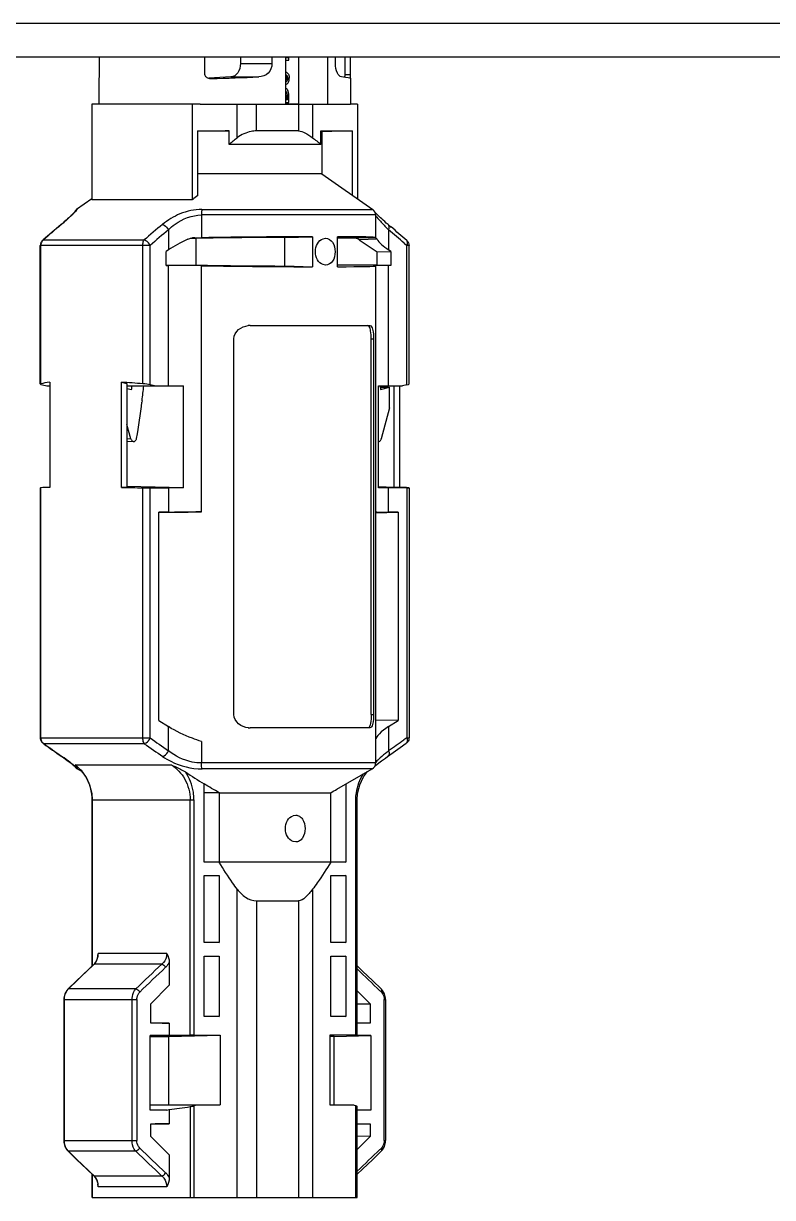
# Model space of a CAD drawing. Header units: millimetres. Extents: x 10297564 to 11610295, y -9287743 to -8409454.
# Drawn here: x 10491403 to 10492524, y -9102370 to -9100614 of the extents above; entities that cross this region are included whole.
import ezdxf

# ---------------------------------------------------------------- set-up
doc = ezdxf.new("R2010")
doc.units = ezdxf.units.MM
doc.header["$LTSCALE"] = 100
doc.layers.add('-0', color=7, linetype='Continuous')

# ---------------------------------------------------------------- blocks, each defined once
blk = doc.blocks.new('인버터 외형도')
at = {"layer": '-0', "linetype": 'Continuous'}
for p, q in [((99025.7, 35682.6), (86444.8, 35682.6)), ((99025.7, 35645), (86444.8, 35645)), ((91781.7, 35645), (91781.7, 35625.3)), ((91900.4, 35625.3), (91900.4, 35645)), ((91940.3, 35644.8), (91940.3, 35637.7)), ((91940.3, 35637.7), (91975.7, 35637.7)), ((91975.7, 35644.8), (91975.7, 35637.7)), ((91991.3, 35592.2), (91991.3, 35645)), ((91994.7, 35644.2), (91991.3, 35644.2)), ((91991.3, 35641.4), (91994.7, 35641.4)), ((91994.7, 35641.4), (91994.7, 35644.2)), ((92005.3, 35645), (92005.3, 35592.2)), ((92038, 35645), (92038, 35592.2)), ((92047, 35637.7), (92047, 35644.8)), ((92057.5, 35645), (92057.5, 35625.3)), ((92063.5, 35645), (92063.5, 35625.3)), ((92057.5, 35625.3), (92063.5, 35625.3)), ((91781.5, 35620.8), (91781.5, 35592.2)), ((91781.5, 35620.8), (91781.5, 35620.8)), ((91929.6, 35622.6), (91904.7, 35621.2)), ((91907.6, 35620.8), (91907.3, 35620.8)), ((91907.3, 35620.8), (91907.6, 35620.8)), ((91929.6, 35622.6), (91960.9, 35622.6)), ((91991.9, 35621.2), (91993.4, 35621.2)), ((92063.7, 35620.8), (92063.7, 35620.8)), ((92063.7, 35620.8), (92063.7, 35592.2)), ((91991.3, 35605.5), (91991.9, 35605.5)), ((91991.5, 35599.3), (91993, 35599.3)), ((91991.5, 35599.3), (91991.5, 35597)), ((91993, 35599.3), (91993, 35597)), ((91994.7, 35594), (91994.7, 35599.2)), ((91895.2, 35592.2), (91773.6, 35592.2)), ((91773.6, 35592.2), (91773.6, 35484.9)), ((91886.3, 35592.2), (91886.3, 35484.9)), ((91895.2, 35592.2), (92063.7, 35592.2)), ((91936.8, 35554.5), (91936.8, 35592.2)), ((91958.5, 35562.1), (91958.5, 35592.2)), ((91993, 35597), (91991.3, 35597)), ((91991.3, 35594), (91994.7, 35594)), ((92005.3, 35592.2), (91991.3, 35592.2)), ((92005.3, 35592.2), (92005.3, 35562.1)), ((92021.1, 35592.2), (92021.1, 35554.5)), ((92071.6, 35592.2), (92063.7, 35592.2)), ((92071.6, 35592.2), (92071.6, 35485.9)), ((91892.3, 35562.1), (91927.5, 35562.1)), ((91892.3, 35562.1), (91892.3, 35489.6)), ((91927.5, 35547), (91927.5, 35562.1)), ((92005.3, 35562.1), (91958.5, 35562.1)), ((92030.5, 35562.1), (92065.7, 35562.1)), ((92030.5, 35547), (92030.5, 35562.1)), ((92065.7, 35562.1), (92031.7, 35561.2)), ((92031.7, 35561.9), (92031.7, 35513.9)), ((92065.7, 35562.1), (92065.7, 35490.1)), ((92030.5, 35547), (91927.5, 35547)), ((92031.7, 35513.9), (91892.3, 35513.9)), ((92031.7, 35513.9), (92088.7, 35474)), ((91773.6, 35485.9), (91756.5, 35474)), ((91886.3, 35484.9), (91773.6, 35484.9)), ((91754.7, 35471.7), (91754.1, 35471)), ((91756.5, 35474), (91756.7, 35474)), ((92091.9, 35467.8), (91896.6, 35467.8)), ((91896.6, 35467.8), (91896.6, 35442.3)), ((91897.1, 35474), (92088.7, 35474)), ((92091.9, 35467.8), (92091.9, 35442.5)), ((92094.9, 35467.1), (92093, 35469)), ((91738.8, 35456.8), (91739.5, 35457.2)), ((91739.2, 35457.1), (91738.8, 35456.8)), ((91738.9, 35456.7), (91739.5, 35457.2)), ((92106.4, 35456.8), (92109.3, 35454.3)), ((91719, 35439.9), (91718.3, 35439.3)), ((91718.3, 35439.3), (91719.2, 35439.8)), ((91719.2, 35439.8), (91832.2, 35439.8)), ((91859.5, 35451.1), (91859.5, 35428.7)), ((91884.6, 35441.7), (91890.6, 35441.7)), ((91889, 35442.2), (91889.4, 35442.3)), ((91889, 35442.3), (91889.4, 35442.3)), ((91890.6, 35411.6), (91890.6, 35441.7)), ((91990.1, 35442.6), (92021.2, 35443.4)), ((91990.1, 35410.6), (91990.1, 35442.6)), ((92021.2, 35443.4), (92021.2, 35409.8)), ((92033, 35441.2), (92035.9, 35441.7)), ((92049.2, 35409.8), (92049.2, 35443.4)), ((92068.7, 35441.7), (92049.2, 35441.7)), ((92091.9, 35442.3), (92068.7, 35441.7)), ((92093.6, 35440.6), (92073.7, 35440.1)), ((92073.7, 35440.1), (92093.7, 35426.6)), ((92091.7, 35442.3), (92091.6, 35442.3)), ((92091.9, 35442.5), (92091.7, 35442.3)), ((92106.6, 35451.1), (92106.6, 35428.7)), ((91839, 35433.6), (91715.7, 35433.6)), ((91715.7, 35278.5), (91715.7, 35433.6)), ((91716.1, 35433.6), (91716.1, 35278.5)), ((91830.8, 35278.5), (91830.8, 35433.6)), ((91839, 35277.3), (91839, 35433.6)), ((91859.5, 35428.7), (91856.9, 35427)), ((91856.9, 35411.2), (91856.9, 35427)), ((92093.7, 35426.6), (92109.1, 35427)), ((92093.7, 35411.6), (92093.7, 35426.6)), ((92109.1, 35427), (92106.6, 35428.7)), ((92109.1, 35427), (92109.1, 35411.2)), ((92124.1, 35436.1), (92127, 35433.6)), ((92129.5, 35433.6), (92127, 35433.6)), ((92127, 35277.3), (92127, 35433.6)), ((92129.5, 35278.2), (92129.5, 35433.6)), ((91856.9, 35411.6), (91890.6, 35411.6)), ((91856.9, 35411.2), (91859.5, 35411.2)), ((91859.5, 35276.1), (91859.5, 35411.2)), ((91896.6, 35134.8), (91896.6, 35410.9)), ((91990.1, 35410.6), (92021.2, 35409.8)), ((92035.9, 35411.6), (92033, 35412.1)), ((92093.7, 35411.6), (92049.2, 35411.6)), ((92091.6, 35410.9), (92091.7, 35410.9)), ((92091.9, 35410.8), (92091.7, 35410.9)), ((92091.9, 35410.8), (92091.9, 34853.1)), ((92109.1, 35411.2), (92093.7, 35411.6)), ((92109.1, 35411.2), (92106.6, 35411.2)), ((92106.6, 35276.1), (92106.6, 35411.2)), ((91951.3, 35343.8), (92085.5, 35343.8)), ((91933, 34907.4), (91933, 35328.8)), ((92087, 35328.8), (92089.6, 35328.8)), ((92087, 34907.4), (92087, 35328.8)), ((92089.6, 35328.8), (92089.6, 34907.4)), ((91716.1, 35278.5), (91715.7, 35278.2)), ((91718.2, 35277.3), (91722.9, 35276.1)), ((91722.9, 35276.1), (91726.5, 35276.1)), ((91726.5, 35280.1), (91726.5, 35162.2)), ((91807, 35280.1), (91813, 35278.6)), ((91807, 35162.2), (91807, 35280.1)), ((91813, 35278.6), (91813, 35162.2)), ((91813, 35276.1), (91876.3, 35276.1)), ((91813, 35273.3), (91818.2, 35272.1)), ((91843.8, 35276.1), (91839, 35277.3)), ((91876.3, 35161.6), (91876.3, 35276.1)), ((92095.3, 35276.1), (92122.3, 35276.1)), ((92095.3, 35161.6), (92095.3, 35276.1)), ((92097.2, 35274.5), (92106.6, 35274.5)), ((92097.5, 35272.1), (92107.7, 35274.5)), ((92107.7, 35251.3), (92107.7, 35274.5)), ((92112.7, 35162.2), (92112.7, 35276.1)), ((92118.7, 35276.1), (92118.7, 35162.2)), ((92127, 35277.3), (92122.3, 35276.1)), ((91829.9, 35259.5), (91829.7, 35258)), ((92107.7, 35251.3), (92098.3, 35216.7)), ((91817.4, 35216.7), (91813, 35232.7)), ((91817.4, 35216.7), (91813, 35216.5)), ((91820.6, 35213.7), (91813, 35213.3)), ((91876.3, 35161.6), (91813, 35163.2)), ((91715.7, 35161.7), (91716.1, 35161.8)), ((91715.7, 35161.7), (91715.7, 34881.3)), ((91716.1, 35161.8), (91716.1, 34881.3)), ((91813, 35162.2), (91807, 35162.2)), ((91830.8, 34881.3), (91830.8, 35161.8)), ((91839, 35161.7), (91859.5, 35161.7)), ((91839, 34881.3), (91839, 35161.7)), ((91859.5, 35161.7), (91859.5, 35134.5)), ((92112.7, 35162.2), (92095.3, 35162.7)), ((92127, 35161.7), (92106.6, 35161.7)), ((92106.6, 35134.5), (92106.6, 35161.7)), ((92118.7, 35162.2), (92112.7, 35162.2)), ((92127, 35161.7), (92127, 34881.3)), ((92129.1, 35161.8), (92129.5, 35161.7)), ((92129.5, 35161.7), (92129.5, 34881.3)), ((91859.5, 35134.5), (91848.8, 35134.5)), ((91848.8, 34900.6), (91848.8, 35134.5)), ((92091.9, 35133.8), (92117.2, 35134.5)), ((92117.2, 35134.5), (92106.6, 35134.5)), ((92117.2, 35134.5), (92117.2, 34900.6)), ((91848.8, 34900.6), (91859.5, 34893.9)), ((92087, 34907.4), (92089.6, 34907.4)), ((92117.2, 34900.6), (92091.9, 34901)), ((92106.6, 34893.9), (92117.2, 34900.6)), ((91859.5, 34866.9), (91859.5, 34893.9)), ((92085.5, 34892.4), (91951.3, 34892.4)), ((92106.6, 34893.9), (92106.6, 34866.9)), ((91715.7, 34881.3), (91839, 34881.3)), ((91719.7, 34874.8), (91718.9, 34875.2)), ((91719.6, 34874.7), (91718.9, 34875.2)), ((91719.7, 34874.8), (91832.4, 34874.8)), ((91896.6, 34877.2), (91896.6, 34853.1)), ((92127, 34881.3), (92123.7, 34878.9)), ((92127, 34881.3), (92129.5, 34881.3)), ((91740, 34860.4), (91739.4, 34860.8)), ((91740, 34860.4), (91739.4, 34860.7)), ((91739.4, 34860.7), (91740, 34860.3)), ((91740, 34860.3), (91742.1, 34858.8)), ((91754.3, 34849.4), (91754.5, 34849.2)), ((91754.5, 34849.2), (91755.1, 34848.6)), ((91754.8, 34850.9), (91862.9, 34850.9)), ((91756.2, 34849.8), (91754.8, 34850.9)), ((91755.1, 34848.6), (91755.2, 34848.6)), ((91756.2, 34849.8), (91760.6, 34845.8)), ((92091.9, 34853.1), (91896.6, 34853.1)), ((92093.3, 34851.4), (92095.4, 34853.1)), ((91757.3, 34846.6), (91757.1, 34846.6)), ((91762.4, 34843.5), (91757.1, 34846.6)), ((92088.1, 34846.6), (91897.2, 34846.6)), ((92048.5, 34823.7), (92088.1, 34846.6)), ((92078.4, 34837.7), (92082.8, 34843.5)), ((91899.6, 34741.9), (91899.6, 34829.6)), ((92058.4, 34829.6), (92058.4, 34741.9)), ((91773.9, 34811.8), (91888.1, 34811.8)), ((91773.9, 34625.4), (91773.9, 34811.8)), ((91773.9, 34811.8), (91773.9, 34625.5)), ((91884, 34547.7), (91884, 34811.8)), ((91888.1, 34811.8), (91888.1, 34547.7)), ((91916.4, 34819.8), (91899.6, 34819.5)), ((91916.4, 34819.8), (92041.6, 34819.8)), ((91916.4, 34819.8), (91916.4, 34741.9)), ((92041.6, 34741.9), (92041.6, 34819.8)), ((92069.8, 34811.8), (92071.3, 34811.8)), ((92069.8, 34547.7), (92069.8, 34811.8)), ((92071.3, 34547.7), (92071.3, 34811.8)), ((91999.5, 34794.1), (92002.3, 34794.6)), ((92002.3, 34764.5), (91999.5, 34765)), ((91899.6, 34742.3), (91916.4, 34741.9)), ((92058.4, 34741.9), (91899.6, 34741.9)), ((92041.6, 34742.3), (92058.4, 34741.9)), ((91899.6, 34726.4), (91916.4, 34726.8)), ((91899.6, 34726.8), (91916.4, 34726.8)), ((91899.6, 34651.6), (91899.6, 34726.8)), ((91916.4, 34726.8), (91916.4, 34651.6)), ((92058.4, 34726.8), (92041.6, 34726.4)), ((92041.6, 34726.8), (92058.4, 34726.8)), ((92041.6, 34651.6), (92041.6, 34726.8)), ((92058.4, 34726.8), (92058.4, 34651.6)), ((91936.8, 34365.7), (91936.8, 34711.4)), ((92021.1, 34711.4), (92021.1, 34365.7)), ((91958.5, 34698.4), (92005.3, 34698.4)), ((91958.5, 34698.4), (91958.5, 34365.7)), ((92005.3, 34698.4), (92005.3, 34365.7)), ((91899.6, 34652), (91916.4, 34651.6)), ((91916.4, 34651.6), (91899.6, 34651.6)), ((92041.6, 34652), (92058.4, 34651.6)), ((92058.4, 34651.6), (92041.6, 34651.6)), ((91780.4, 34636.8), (91780.8, 34639.5)), ((91857.6, 34639.5), (91780.8, 34639.5)), ((91899.6, 34636.1), (91916.4, 34636.5)), ((91899.6, 34636.5), (91916.4, 34636.5)), ((91899.6, 34568.8), (91899.6, 34636.5)), ((91916.4, 34636.5), (91916.4, 34568.8)), ((92058.4, 34636.5), (92041.6, 34636.1)), ((92041.6, 34636.5), (92058.4, 34636.5)), ((92041.6, 34568.8), (92041.6, 34636.5)), ((92058.4, 34636.5), (92058.4, 34568.8)), ((91777.2, 34628.9), (91775.7, 34627.2)), ((91775.7, 34627.2), (91776.3, 34627.5)), ((91775.8, 34627.1), (91776.3, 34627.5)), ((91852.1, 34627.5), (91776.3, 34627.5)), ((91860.4, 34629.5), (91860.4, 34603.8)), ((91746.7, 34599.3), (91745.4, 34598)), ((91756.7, 34609), (91746.7, 34599.3)), ((91746.7, 34599.3), (91747.3, 34599.7)), ((91822.9, 34599.7), (91747.3, 34599.7)), ((91860.4, 34603.8), (91839.9, 34583)), ((92085.9, 34583), (92071.3, 34597.7)), ((92096.9, 34597.6), (92098.4, 34596.1)), ((92099.8, 34598), (92098.5, 34599.3)), ((92102, 34594.1), (92099.8, 34598)), ((91742.1, 34589.6), (91742, 34587.7)), ((91742, 34587.7), (91824.1, 34587.7)), ((91742, 34587.7), (91742, 34429.6)), ((91742.5, 34587.7), (91742.5, 34429.6)), ((91818.7, 34429.6), (91818.7, 34587.7)), ((91824.1, 34587.7), (91824.1, 34429.6)), ((92101.7, 34587.7), (92103.2, 34587.7)), ((92101.7, 34429.6), (92101.7, 34587.7)), ((92103.1, 34589.6), (92102, 34594.1)), ((92103.2, 34587.7), (92103.1, 34589.6)), ((92103.2, 34587.7), (92103.2, 34429.6)), ((91839.9, 34561.3), (91839.9, 34583)), ((92071.3, 34582.8), (92085.9, 34583)), ((92085.9, 34583), (92085.9, 34561.3)), ((91860.4, 34561.3), (91839.9, 34561.3)), ((91860.4, 34561.3), (91860.4, 34547.3)), ((91899.6, 34569.3), (91916.4, 34568.8)), ((91916.4, 34568.8), (91899.6, 34568.8)), ((92041.6, 34569.3), (92058.4, 34568.8)), ((92058.4, 34568.8), (92041.6, 34568.8)), ((92085.9, 34561.3), (92071.3, 34561.7)), ((92085.9, 34561.3), (92071.3, 34561.3)), ((91860.4, 34547.3), (91839.1, 34547.3)), ((91839.1, 34463.5), (91839.1, 34547.3)), ((91839.1, 34546.2), (91860, 34546.2)), ((91860, 34546.2), (91917.5, 34547.7)), ((91860, 34469.5), (91860, 34546.2)), ((91888.1, 34547.7), (91917.5, 34547.7)), ((91917.5, 34547.7), (91917.5, 34469.5)), ((92069.8, 34547.7), (92040.5, 34547.7)), ((92040.5, 34547.7), (92040.5, 34469.5)), ((92045.6, 34546.2), (92040.5, 34546.2)), ((92045.6, 34546.2), (92086.7, 34547.3)), ((92045.6, 34469.5), (92045.6, 34546.2)), ((92086.7, 34547.3), (92065.4, 34547.3)), ((92071.3, 34547.7), (92071.3, 34547.7)), ((92086.7, 34547.3), (92086.7, 34463.5)), ((91839.1, 34469.5), (91917.5, 34469.5)), ((91884, 34467.6), (91884, 34365.7)), ((91888.1, 34468.6), (91890.6, 34469.5)), ((91888.1, 34468.6), (91888.1, 34365.7)), ((92040.5, 34469.5), (92067.3, 34469.5)), ((92067.3, 34469.5), (92069.8, 34468.6)), ((92069.8, 34365.7), (92069.8, 34468.6)), ((92071.3, 34365.7), (92071.3, 34467.7)), ((91857.8, 34463.5), (91839.1, 34463.5)), ((91857.8, 34463.5), (91860.4, 34464.4)), ((91860.4, 34464.4), (91860.4, 34448.4)), ((92086.7, 34463.5), (92071.3, 34463.5)), ((91839.9, 34448.4), (91860.4, 34448.4)), ((91839.9, 34434.3), (91839.9, 34448.4)), ((92071.3, 34448.1), (92085.9, 34448.4)), ((92071.3, 34448.4), (92085.9, 34448.4)), ((92085.9, 34448.4), (92085.9, 34434.3)), ((91742, 34429.6), (91824.1, 34429.6)), ((91742, 34429.6), (91742.2, 34427.4)), ((91839.9, 34434.3), (91860.4, 34413.5)), ((92085.9, 34434.3), (92071.3, 34434.5)), ((92071.3, 34419.5), (92085.9, 34434.3)), ((92101.7, 34429.6), (92103.2, 34429.6)), ((92101.9, 34422.9), (92103, 34427.4)), ((92103, 34427.4), (92103.2, 34429.6)), ((91745.6, 34419.1), (91746.7, 34417.9)), ((91747.3, 34417.6), (91746.7, 34417.9)), ((91822.9, 34417.6), (91747.3, 34417.6)), ((91860.4, 34413.5), (91860.4, 34387.8)), ((92098.4, 34421.2), (92096.9, 34419.7)), ((92098.5, 34417.9), (92099.6, 34419.1)), ((92099.6, 34419.1), (92101.9, 34422.9)), ((91767.6, 34397.8), (91775.7, 34390.1)), ((91773.9, 34365.7), (91773.9, 34391.9)), ((91773.9, 34391.8), (91773.9, 34365.7)), ((91775.7, 34390.1), (91776.3, 34389.8)), ((91775.7, 34390.1), (91777.3, 34388.3)), ((91776.3, 34389.8), (91775.8, 34390.2)), ((91852.1, 34389.8), (91776.3, 34389.8)), ((91780.8, 34377.7), (91780.4, 34380.5)), ((91857.6, 34377.7), (91780.8, 34377.7)), ((91773.9, 34365.7), (92071.3, 34365.7))]:
    blk.add_line(p, q, dxfattribs=at)
for points in [[(91754.1, 35471), (91753.7, 35470.5), (91753, 35469.9), (91752.2, 35469), (91751.3, 35468.1), (91750.3, 35467.1), (91749.1, 35466), (91747.8, 35464.7), (91746.3, 35463.4), (91744.7, 35462), (91743, 35460.5)], [(92093, 35469), (92092.2, 35469.9), (92091.5, 35470.5), (92091.1, 35471)], [(92106.4, 35456.8), (92106, 35457.1), (92104, 35458.8), (92102.2, 35460.5), (92100.5, 35462), (92098.9, 35463.4), (92097.4, 35464.7), (92096.1, 35466), (92094.9, 35467.1)], [(91743, 35460.5), (91741.2, 35458.8), (91739.2, 35457.1)], [(92111.6, 34864.7), (92119.6, 34870.4), (92126.3, 34875.2)], [(92095.4, 34853.1), (92097, 34854.3), (92098.7, 34855.6), (92100.7, 34857.1), (92102.9, 34858.6), (92105.2, 34860.3), (92111.6, 34864.7)], [(91742.1, 34858.8), (91744.1, 34857.4), (91745.9, 34856), (91747.6, 34854.7), (91749.2, 34853.6), (91750.5, 34852.5), (91751.7, 34851.6), (91752.7, 34850.7), (91753.6, 34850), (91754.3, 34849.4)], [(92091.1, 34849.6), (92091.9, 34850.2), (92092.9, 34851), (92093.3, 34851.4)], [(91760.6, 34845.8), (91766.8, 34837.7), (91771, 34828.6), (91773.4, 34819), (91773.9, 34811.8)], [(92071.3, 34811.8), (92071.8, 34819), (92074.2, 34828.6), (92078.4, 34837.7)], [(91780.4, 34636.8), (91779.3, 34632.8), (91777.2, 34628.9)], [(91775.7, 34627.2), (91767.5, 34619.3), (91756.7, 34609)], [(92098.5, 34599.3), (92088.5, 34609), (92077.7, 34619.3), (92071.3, 34625.4)], [(91745.4, 34598), (91743.2, 34594.1), (91742.1, 34589.6)], [(91742.2, 34427.4), (91743.3, 34422.9), (91745.6, 34419.1)], [(91746.7, 34417.9), (91756.9, 34408.1), (91767.6, 34397.8)], [(92071.3, 34391.9), (92077.6, 34397.8), (92088.3, 34408.1), (92098.5, 34417.9)], [(91777.3, 34388.3), (91779.4, 34384.3), (91780.4, 34380.5)]]:
    blk.add_lwpolyline(points, dxfattribs=at)
for centre, radius, start, end in [((91907.3, 35630.9), 10.1, 260.4811, 270.0038), ((92325.4, 34922.7), 713.4, 127.3774, 127.9845), ((91653.8, 35567.8), 139.6, 314.3847, 314.9875), ((91760.8, 35467.8), 7.52, 125, 155.1938), ((91761.1, 35467.8), 7.57, 143.379, 150.2019), ((92084.4, 35467.8), 7.52, 0, 55), ((93057.6, 33894.9), 2044.2, 130.1754, 130.9049), ((93049.4, 33911.6), 2026.1, 130.3035, 131.0396), ((93048.3, 34023.2), 1867, 129.8166, 130.647), ((92292.3, 35639.8), 264.8, 224.521, 225.4645), ((90788.7, 33896.1), 2042.6, 49.0691, 49.7177), ((91723.2, 35433.6), 7.52, 130.9502, 137.9365), ((93164, 33905.9), 2022.3, 130.1728, 130.9344), ((91889.4, 35420.6), 21.6, 97.729, 100.1456), ((91889.5, 35419.6), 22.7, 95.9316, 97.7329), ((91889.7, 35417.8), 24.4, 91.4861, 95.8976), ((90795.1, 33897.7), 2032.9, 49.175, 49.8255), ((91724.1, 35433.6), 7.98, 162.6873, 179.9489), ((91723.2, 35433.6), 7.51, 145.7956, 154.6086), ((91723.3, 35433.6), 7.56, 137.917, 145.7673), ((91951.3, 35323.2), 20.7, 90.0178, 96.0543), ((91421.1, 35320.9), 400.1, 352.9913, 353.5763), ((90841, 35380.3), 996.3, 353.0369, 353.9966), ((92494.9, 35320.9), 400.3, 186.4237, 187.0084), ((90850, 35379.1), 987.2, 350.5595, 352.9518), ((91951.3, 34913.1), 20.7, 263.9944, 269.9844), ((91723.2, 34881.3), 7.54, 179.9859, 210.1827), ((91724.1, 34881.3), 7.97, 180.0548, 198.8907), ((91723.4, 34880.8), 7.07, 231.5549, 238.609), ((92873.5, 36490), 1985.2, 234.4596, 235.158), ((92876.9, 36488.1), 1985.4, 234.3466, 235.0449), ((92908, 36392.6), 1860.3, 234.6772, 235.4522), ((92986.3, 36485.7), 1972.4, 234.4317, 235.1577), ((91016, 36434), 1909.2, 304.8349, 305.4623), ((92122, 34881.3), 7.54, 351.0107, 0.0143), ((92257, 34681.5), 238.7, 129.0518, 130.1969), ((91666.8, 34745.8), 135.7, 50.9971, 51.2894), ((91760.8, 34853.1), 7.52, 211.9423, 240.002), ((91732.6, 34819.3), 38.6, 52.3086, 54.9206), ((91761, 34853.1), 7.49, 213.9047, 215.8572), ((91731, 34817.3), 41.2, 43.2901, 52.2515), ((92084.4, 34853.1), 7.52, 299.998, 0), ((91723.4, 34812.1), 50.5, 18.0457, 19.3903), ((91722.7, 34811.9), 51.2, 8.7078, 18.0305), ((91861.4, 35147.6), 374.1, 298.7983, 300.0164), ((91722.3, 34811.8), 51.6, 3.0336, 8.7108), ((91723.5, 34811.9), 50.4, 359.9414, 3.0349), ((91761.2, 34639.5), 19.6, 347.0021, 0.0446), ((94031.5, 32252.9), 3274.9, 133.5338, 134.2253), ((93804, 32550.1), 2850.5, 133.2165, 134.0271), ((94006.8, 32352.1), 3128.2, 133.4275, 134.164), ((89908.8, 32341.8), 3142.6, 45.8725, 46.5171), ((91756.2, 34590.1), 13.1, 132.8914, 135.8956), ((91756.2, 34427.2), 13.1, 224.1092, 227.1119), ((94008.6, 36740.6), 3241.9, 225.7711, 226.4696), ((93811.8, 36475.2), 2861.7, 225.9744, 226.7819), ((94006.7, 36665.1), 3128.1, 225.8361, 226.5725), ((89908.8, 36675.4), 3142.6, 313.4829, 314.1275), ((91761.2, 34377.8), 19.6, 359.9553, 13.0048)]:
    blk.add_arc(centre, radius, start, end, dxfattribs=at)
for centre, major_axis, ratio, start_param, end_param in [((91922.6, 35625.3), (141.1, 4.5), 0.028613, -1.678421, -1.296739), ((91922.6, 35625.3), (141.1, -4.5), 0.028613, 0.000911, 0.380599), ((91922.6, 35560.6), (109.1, 1.3), 0.01297, 1.52577, 1.852745), ((91889.7, 35429.9), (44.9, 19.1), 0.270365, 1.644981, 2.189344), ((91889.7, 35442.8), (45.1, 0.5), 0.01297, -1.576436, -1.416778), ((91922.6, 35440.5), (124.2, 1.5), 0.01297, 0.996205, 1.831472), ((91922.6, 35440.5), (169.3, 2), 0.01297, 0.948948, 1.724815), ((91922.6, 35440.5), (169.3, 2), 0.01297, -0.000152, 0.726266), ((92068.7, 35426.6), (0, 15.1), 0.743145, -0.463211, 0.000376), ((92136.8, 35442.8), (45.1, 0.5), 0.01297, -3.042097, -3.031536), ((92136.8, 35429.9), (44.8, -17.8), 0.310322, -2.725388, -2.181025), ((91889.7, 35410.4), (45.1, -0.5), 0.01297, 1.416778, 2.303986), ((91922.6, 35412.7), (124.2, -1.5), 0.01297, -1.831472, -0.996205), ((91922.6, 35412.7), (169.3, -2), 0.01297, -1.724815, -0.948948), ((91922.6, 35412.7), (169.3, -2), 0.01297, -0.726266, 0.000152), ((92136.8, 35410.4), (45.1, -0.5), 0.01297, 8.587171, 9.42493), ((91723.2, 35277.3), (7.52, -1), 0.115967, 3.156999, 3.994756), ((91922.6, 35243.1), (218.2, -29), 0.115967, 2.703446, 2.827696), ((91922.6, 35243.1), (218.2, -29), 0.115967, 2.020223, 2.144473), ((91834, 35277.3), (7.52, -1), 0.115967, 0.853164, 2.020223), ((92122, 35277.3), (7.52, 1), 0.115967, -0.853164, -0.015407), ((91922.6, 35163.3), (218.2, 2.5), 0.01297, 2.687889, 2.812139), ((91922.6, 35163.3), (218.2, -2.5), 0.01297, -2.128916, -2.004666), ((91834, 35161.8), (7.52, -0.09), 0.01297, -2.004666, -0.837607), ((91889.7, 35160.9), (45.1, -0.5), 0.01297, 1.871369, 2.303986), ((92136.8, 35160.9), (45.1, -0.5), 0.01297, 2.303986, 2.736603), ((91922.6, 35163.3), (218.2, -2.5), 0.01297, 0.329453, 0.453703), ((92122, 35161.8), (7.52, -0.09), 0.01297, -0.837607, 0.000151), ((91922.6, 35132.9), (169.3, 2), 0.01297, 1.724815, 2.022101), ((91889.7, 35135.3), (45.1, 0.5), 0.01297, -2.303986, -1.416778), ((92136.8, 35135.3), (45.1, 0.5), 0.01297, -3.074724, -2.303986), ((92136.8, 34893), (44.9, 16.5), 0.290595, 2.197128, 2.964601), ((91922.6, 34562.3), (150.5, -1.8), 0.01297, -2.153603, -1.996886), ((91922.6, 34546.2), (150.5, 1.8), 0.01297, 1.830353, 1.996886), ((91885.1, 34547.6), (4.51, 0.05), 0.01297, 0.837607, 1.830353), ((91922.6, 34546.2), (150.5, 1.8), 0.01297, -0.321673, -0.15514), ((92066.8, 34547.6), (4.51, 0.05), 0.01297, -0.000151, 0.837607), ((91922.6, 34501.4), (150.4, 30.9), 0.172246, -2.032414, -1.865881), ((91885.1, 34468.6), (4.51, 0.93), 0.172246, -1.865881, -0.873135), ((92066.8, 34468.6), (4.51, -0.93), 0.172246, 0.035376, 0.873135), ((91922.6, 34447.4), (150.5, 1.8), 0.01297, 1.996886, 2.153603)]:
    blk.add_ellipse(centre, major_axis=major_axis, ratio=ratio, start_param=start_param, end_param=end_param, dxfattribs=at)
for points, knots in [([(91940.3, 35637.7), (91940.3, 35634), (91938.8, 35627.2), (91932.6, 35622.8), (91929.6, 35622.6)], [0, 0, 0, 0, 0.549893, 1, 1, 1, 1]), ([(91975.7, 35637.7), (91975.7, 35633.8), (91972.5, 35625.8), (91964.7, 35622.8), (91960.9, 35622.6)], [0, 0, 0, 0, 0.50619, 1, 1, 1, 1]), ([(92053.6, 35622.6), (92051.6, 35622.8), (92047.7, 35628.6), (92047, 35634), (92047, 35637.7)], [0, 0, 0, 0, 0.363854, 1, 1, 1, 1]), ([(91781.7, 35625.3), (91781.7, 35624.2), (91781.6, 35622.7), (91781.6, 35621.1), (91781.5, 35620.8)], [0, 0, 0, 0, 0.762308, 1, 1, 1, 1]), ([(91905.6, 35620.9), (91904.4, 35621.1), (91902.1, 35621.9), (91900.4, 35624.1), (91900.4, 35625.3)], [0, 0, 0, 0, 0.50589, 1, 1, 1, 1]), ([(91991.3, 35628.3), (91992.4, 35627.9), (91994.7, 35625.7), (91995.1, 35622.8), (91995.1, 35621.2)], [0, 0, 0, 0, 0.44717, 1, 1, 1, 1]), ([(91991.3, 35625.3), (91991.9, 35625), (91993.2, 35623.8), (91993.4, 35622.1), (91993.4, 35621.2)], [0, 0, 0, 0, 0.450968, 1, 1, 1, 1]), ([(92063.5, 35625.3), (92063.5, 35624.2), (92063.6, 35622.7), (92063.6, 35621.1), (92063.7, 35620.8)], [0, 0, 0, 0, 0.762308, 1, 1, 1, 1]), ([(91991.3, 35614), (91992.3, 35614.4), (91994.2, 35616.1), (91994.9, 35618.5), (91995, 35619.8)], [0, 0, 0, 0, 0.451458, 1, 1, 1, 1]), ([(91994.7, 35599.2), (91994.7, 35601.3), (91994.7, 35604), (91993.8, 35606.6), (91993.5, 35607.2)], [0, 0, 0, 0, 0.759337, 1, 1, 1, 1]), ([(91958.5, 35562.1), (91956.4, 35562.1), (91948.7, 35561.4), (91941.4, 35557.9), (91936.8, 35554.5)], [0, 0, 0, 0, 0.264807, 1, 1, 1, 1]), ([(92005.3, 35562.1), (92007.9, 35562.1), (92013.6, 35559.9), (92018.5, 35556.5), (92021.1, 35554.5)], [0, 0, 0, 0, 0.431555, 1, 1, 1, 1]), ([(91751.4, 35468), (91750.6, 35467.2), (91746.8, 35463.5), (91742.7, 35460), (91739.5, 35457.2)], [0, 0, 0, 0, 0.212649, 1, 1, 1, 1]), ([(91756.7, 35474), (91756.8, 35474), (91756.4, 35473.2), (91755.3, 35472.1), (91753.7, 35470.2), (91752.5, 35469.1)], [0, 0, 0, 0, 0.05236, 0.238674, 1, 1, 1, 1]), ([(91897.1, 35474), (91888.7, 35474), (91872.6, 35470.6), (91858.8, 35462), (91852.8, 35457.2)], [0, 0, 0, 0, 0.523498, 1, 1, 1, 1]), ([(91859.5, 35451.1), (91861.8, 35453.4), (91872.2, 35462.2), (91886.1, 35467.8), (91896.6, 35467.8)], [0, 0, 0, 0, 0.237832, 1, 1, 1, 1]), ([(91897.1, 35474), (91897, 35473.6), (91896.7, 35471.6), (91896.6, 35469.5), (91896.6, 35467.8)], [0, 0, 0, 0, 0.20177, 1, 1, 1, 1]), ([(92091.9, 35467.2), (92092, 35467.1), (92092.5, 35466.4), (92093, 35465.7), (92093.5, 35465.2)], [0, 0, 0, 0, 0.182807, 1, 1, 1, 1]), ([(91852.8, 35457.2), (91853.5, 35457.1), (91856.3, 35455.7), (91858.5, 35453.2), (91859.5, 35451.1)], [0, 0, 0, 0, 0.220863, 1, 1, 1, 1]), ([(92093.5, 35465.2), (92094.1, 35464.4), (92097.3, 35460.6), (92100.7, 35457), (92103.5, 35454.2)], [0, 0, 0, 0, 0.189697, 1, 1, 1, 1]), ([(92106.6, 35451.1), (92106.8, 35451.6), (92107.5, 35453.4), (92107.4, 35455.9), (92106.4, 35456.8)], [0, 0, 0, 0, 0.304165, 1, 1, 1, 1]), ([(91830.8, 35433.6), (91830.8, 35434.2), (91830.9, 35436.3), (91831.4, 35438.5), (91832.2, 35439.8)], [0, 0, 0, 0, 0.282228, 1, 1, 1, 1]), ([(91839, 35433.6), (91838, 35435.8), (91835.7, 35438.3), (91832.9, 35439.6), (91832.2, 35439.8)], [0, 0, 0, 0, 0.775068, 1, 1, 1, 1]), ([(92033, 35412.1), (92027.7, 35413.9), (92021.1, 35426.6), (92027.7, 35439.3), (92033, 35441.2)], [0, 0, 0, 0, 0.500013, 1, 1, 1, 1]), ([(92035.9, 35441.7), (92038.8, 35441.7), (92045.2, 35437.2), (92047.2, 35426.6), (92045.2, 35416), (92038.8, 35411.6), (92035.9, 35411.6)], [0, 0, 0, 0, 0.222178, 0.499986, 0.777813, 1, 1, 1, 1]), ([(92091.9, 35442.3), (92092, 35442.3), (92092.4, 35442.1), (92092.7, 35441.7), (92092.9, 35441.5)], [0, 0, 0, 0, 0.150118, 1, 1, 1, 1]), ([(92127, 35433.6), (92127.3, 35434.2), (92128, 35435.9), (92127.9, 35438.4), (92126.9, 35439.3)], [0, 0, 0, 0, 0.316432, 1, 1, 1, 1]), ([(91933, 35328.8), (91933, 35332.7), (91937.5, 35340.5), (91945.2, 35343.3), (91949.1, 35343.7)], [0, 0, 0, 0, 0.497288, 1, 1, 1, 1]), ([(92087, 35328.8), (92087, 35331.8), (92086.7, 35336.5), (92085.7, 35341.4), (92084.7, 35342.9)], [0, 0, 0, 0, 0.626461, 1, 1, 1, 1]), ([(92085.5, 35343.8), (92087.2, 35343.8), (92089.6, 35337), (92089.6, 35332.5), (92089.6, 35328.8)], [0, 0, 0, 0, 0.305985, 1, 1, 1, 1]), ([(91817.4, 35216.7), (91817.5, 35216.2), (91818, 35214.8), (91819.5, 35213.6), (91820.6, 35213.7)], [0, 0, 0, 0, 0.290467, 1, 1, 1, 1]), ([(91820.6, 35213.7), (91821.8, 35213.7), (91823.3, 35215.2), (91823.7, 35216.7), (91823.8, 35217.2)], [0, 0, 0, 0, 0.709394, 1, 1, 1, 1]), ([(92095.3, 35213.7), (92096.3, 35213.7), (92097.7, 35214.9), (92098.2, 35216.3), (92098.3, 35216.7)], [0, 0, 0, 0, 0.712397, 1, 1, 1, 1]), ([(91949.2, 34892.5), (91945.3, 34892.9), (91937.5, 34895.7), (91933, 34903.5), (91933, 34907.4)], [0, 0, 0, 0, 0.502891, 1, 1, 1, 1]), ([(92087, 34907.4), (92087, 34904), (92086.7, 34899.3), (92085.4, 34893.5), (92083.9, 34892.6)], [0, 0, 0, 0, 0.661888, 1, 1, 1, 1]), ([(92089.6, 34907.4), (92089.6, 34903.7), (92089.6, 34899.2), (92087.2, 34892.4), (92085.5, 34892.4)], [0, 0, 0, 0, 0.694228, 1, 1, 1, 1]), ([(91896.6, 34877.2), (91893.2, 34878.3), (91880.3, 34882.8), (91867.9, 34888.6), (91859.5, 34893.9)], [0, 0, 0, 0, 0.265541, 1, 1, 1, 1]), ([(91832.4, 34874.8), (91832.1, 34875.2), (91831.1, 34877.2), (91830.8, 34879.5), (91830.8, 34881.3)], [0, 0, 0, 0, 0.201348, 1, 1, 1, 1]), ([(91832.4, 34874.8), (91833.1, 34875), (91836, 34876.3), (91838.1, 34879), (91839, 34881.3)], [0, 0, 0, 0, 0.221055, 1, 1, 1, 1]), ([(92127, 34881.3), (92127.2, 34880.7), (92127.9, 34878.7), (92127.5, 34876), (92126.3, 34875.2)], [0, 0, 0, 0, 0.313064, 1, 1, 1, 1]), ([(91751.7, 34851.8), (91750.9, 34852.4), (91747.1, 34855.4), (91743.1, 34858.2), (91740, 34860.4)], [0, 0, 0, 0, 0.21206, 1, 1, 1, 1]), ([(91853, 34860.4), (91853.7, 34860.6), (91856.5, 34861.9), (91858.6, 34864.6), (91859.5, 34866.9)], [0, 0, 0, 0, 0.215519, 1, 1, 1, 1]), ([(91853, 34860.4), (91856, 34858.4), (91869.3, 34850.5), (91885.2, 34846.4), (91897.2, 34846.6)], [0, 0, 0, 0, 0.227807, 1, 1, 1, 1]), ([(91896.6, 34853.1), (91893.1, 34853.1), (91879.7, 34854.5), (91867.1, 34860.7), (91859.5, 34866.9)], [0, 0, 0, 0, 0.262712, 1, 1, 1, 1]), ([(92102.9, 34863.9), (92100.3, 34861.7), (92096.6, 34858.2), (92092.7, 34854.8), (92091.8, 34853.4)], [0, 0, 0, 0, 0.66217, 1, 1, 1, 1]), ([(92106.6, 34866.9), (92106.8, 34866.3), (92107.4, 34864.3), (92107.1, 34861.6), (92105.8, 34860.7)], [0, 0, 0, 0, 0.300977, 1, 1, 1, 1]), ([(91755, 34849), (91754.8, 34849.1), (91753.9, 34849.9), (91752.9, 34850.7), (91752.2, 34851.3)], [0, 0, 0, 0, 0.218484, 1, 1, 1, 1]), ([(91757.3, 34846.6), (91757.5, 34846.5), (91756, 34848.2), (91755.7, 34848.4), (91755, 34849)], [0, 0, 0, 0, 0.212302, 1, 1, 1, 1]), ([(91862.9, 34850.9), (91869, 34847), (91879.8, 34835.3), (91883.9, 34819.8), (91884, 34811.8)], [0, 0, 0, 0, 0.473305, 1, 1, 1, 1]), ([(91862.9, 34850.9), (91864.3, 34850.3), (91869.6, 34847.9), (91874.9, 34845.3), (91878.5, 34843)], [0, 0, 0, 0, 0.260338, 1, 1, 1, 1]), ([(91897.2, 34846.6), (91897.1, 34847), (91896.7, 34849.1), (91896.6, 34851.3), (91896.6, 34853.1)], [0, 0, 0, 0, 0.189875, 1, 1, 1, 1]), ([(91771, 34828.8), (91770.4, 34830.5), (91768, 34836.5), (91764.3, 34842), (91761, 34845.5)], [0, 0, 0, 0, 0.263749, 1, 1, 1, 1]), ([(91888.1, 34811.8), (91888.2, 34814.7), (91887.3, 34825.6), (91883, 34836.3), (91878.5, 34843)], [0, 0, 0, 0, 0.261415, 1, 1, 1, 1]), ([(92069.8, 34811.8), (92069.8, 34814.5), (92070.6, 34824.7), (92074.2, 34834.7), (92078.2, 34841.1)], [0, 0, 0, 0, 0.260017, 1, 1, 1, 1]), ([(91999.5, 34765), (91994.1, 34766.9), (91987.3, 34779.5), (91994.1, 34792.2), (91999.5, 34794)], [0, 0, 0, 0, 0.500017, 1, 1, 1, 1]), ([(92002.3, 34794.6), (92003.8, 34794.6), (92006.8, 34793.7), (92011.6, 34788.7), (92013.6, 34779.5), (92011.6, 34770.4), (92006.8, 34765.3), (92003.8, 34764.5), (92002.3, 34764.5)], [0, 0, 0, 0, 0.10785, 0.225217, 0.500002, 0.774789, 0.892152, 1, 1, 1, 1]), ([(91936.8, 34711.4), (91935, 34713.8), (91927.8, 34723.7), (91921.1, 34734), (91916.4, 34741.9)], [0, 0, 0, 0, 0.24678, 1, 1, 1, 1]), ([(92041.6, 34741.9), (92036.8, 34734), (92030.2, 34723.7), (92023, 34713.8), (92021.1, 34711.4)], [0, 0, 0, 0, 0.753221, 1, 1, 1, 1]), ([(91936.8, 34711.4), (91939.5, 34708), (91945.4, 34701.6), (91954.1, 34698.4), (91958.5, 34698.4)], [0, 0, 0, 0, 0.497164, 1, 1, 1, 1]), ([(92021.1, 34711.4), (92018.7, 34708.2), (92014.4, 34703), (92008.2, 34698.4), (92005.3, 34698.4)], [0, 0, 0, 0, 0.578931, 1, 1, 1, 1]), ([(91857.6, 34639.5), (91857.6, 34638.3), (91857.1, 34633.9), (91854.7, 34629.6), (91852.1, 34627.5)], [0, 0, 0, 0, 0.265303, 1, 1, 1, 1]), ([(91852.1, 34627.5), (91852.5, 34627.4), (91854.3, 34626.7), (91855.7, 34625.2), (91856.4, 34623.9)], [0, 0, 0, 0, 0.221557, 1, 1, 1, 1]), ([(91818.7, 34587.7), (91818.7, 34588.8), (91819.1, 34593.1), (91820.8, 34597.4), (91822.9, 34599.7)], [0, 0, 0, 0, 0.269873, 1, 1, 1, 1]), ([(91822.9, 34599.7), (91823.3, 34599.6), (91825.2, 34598.9), (91826.6, 34597.4), (91827.3, 34596.1)], [0, 0, 0, 0, 0.222896, 1, 1, 1, 1]), ([(92098.4, 34596.1), (92098.6, 34596.4), (92099, 34597.4), (92099.1, 34598.8), (92098.5, 34599.3)], [0, 0, 0, 0, 0.318455, 1, 1, 1, 1]), ([(91824.1, 34587.7), (91824.1, 34588.5), (91824.4, 34591.5), (91825.8, 34594.5), (91827.3, 34596.1)], [0, 0, 0, 0, 0.267493, 1, 1, 1, 1]), ([(91822.9, 34417.6), (91822.2, 34418.3), (91819.7, 34421.8), (91818.7, 34426.3), (91818.7, 34429.6)], [0, 0, 0, 0, 0.228927, 1, 1, 1, 1]), ([(91827.3, 34421.2), (91826.8, 34421.7), (91824.9, 34424.1), (91824.1, 34427.3), (91824.1, 34429.6)], [0, 0, 0, 0, 0.233126, 1, 1, 1, 1]), ([(91827.3, 34421.2), (91826.6, 34419.9), (91825.2, 34418.4), (91823.3, 34417.7), (91822.9, 34417.6)], [0, 0, 0, 0, 0.777114, 1, 1, 1, 1]), ([(92098.5, 34417.9), (92098.7, 34418.1), (92099.3, 34419.1), (92098.8, 34420.4), (92098.4, 34421.2)], [0, 0, 0, 0, 0.200448, 1, 1, 1, 1]), ([(91852.1, 34389.8), (91852.5, 34389.9), (91854.3, 34390.6), (91855.7, 34392.1), (91856.4, 34393.4)], [0, 0, 0, 0, 0.220217, 1, 1, 1, 1]), ([(91852.1, 34389.8), (91852.9, 34389.1), (91856.1, 34385.8), (91857.6, 34381.2), (91857.6, 34377.7)], [0, 0, 0, 0, 0.238011, 1, 1, 1, 1])]:
    blk.add_open_spline(points, degree=3, knots=knots, dxfattribs=at)
for points in [[(91991.3, 35624), (91991.4, 35623.7), (91991.6, 35623.3), (91991.7, 35623)], [(92057.5, 35625.3), (92057.5, 35624.3), (92057.2, 35623.1), (92056.6, 35622.2)], [(91991.6, 35619.2), (91991.5, 35619), (91991.4, 35618.7), (91991.3, 35618.5)], [(91992.1, 35617.6), (91991.8, 35617.4), (91991.6, 35617.2), (91991.3, 35617)], [(91991.9, 35621.2), (91991.9, 35620.5), (91991.8, 35619.9), (91991.6, 35619.2)], [(91991.7, 35623), (91991.8, 35622.4), (91991.9, 35621.8), (91991.9, 35621.2)], [(91993.1, 35619.2), (91992.9, 35618.6), (91992.6, 35618), (91992.1, 35617.6)], [(91993.4, 35621.2), (91993.4, 35620.5), (91993.3, 35619.9), (91993.1, 35619.2)], [(91995, 35619.8), (91995, 35620.3), (91995.1, 35620.7), (91995.1, 35621.2)], [(91991.3, 35610.2), (91992.2, 35609.4), (91993, 35608.3), (91993.5, 35607.2)], [(91991.3, 35606.7), (91991.5, 35606.3), (91991.8, 35605.9), (91991.9, 35605.5)], [(91991.3, 35602.7), (91991.4, 35601.6), (91991.5, 35600.4), (91991.5, 35599.3)], [(91991.9, 35605.5), (91992.9, 35603.6), (91993, 35601.4), (91993, 35599.3)], [(91927.5, 35547), (91930.5, 35549.6), (91933.6, 35552.1), (91936.8, 35554.5)], [(92021.1, 35554.5), (92024.3, 35552.1), (92027.4, 35549.6), (92030.5, 35547)], [(91755, 35472.3), (91755.5, 35473), (91756, 35473.5), (91756.7, 35474)], [(91719.2, 35439.8), (91718.5, 35439.3), (91718, 35438.7), (91717.5, 35438.1)], [(91881.2, 35440.6), (91882.6, 35441.2), (91884.1, 35441.6), (91885.5, 35441.9)], [(92092.9, 35441.5), (92093.2, 35441.2), (92093.4, 35440.9), (92093.6, 35440.6)], [(92126.9, 35439.3), (92128.5, 35437.9), (92129.5, 35435.7), (92129.5, 35433.6)], [(91716.4, 35436.8), (91716, 35435.8), (91715.7, 35434.7), (91715.7, 35433.6)], [(91717.5, 35438.1), (91717.1, 35437.4), (91716.7, 35436.7), (91716.5, 35436)], [(92084.7, 35342.9), (92084.3, 35343.4), (92083.7, 35343.8), (92083.1, 35343.8)], [(91716.5, 34878.7), (91717, 34877.4), (91717.9, 34876.2), (91719, 34875.3)], [(91716.7, 34877.5), (91717.3, 34876.6), (91718, 34875.8), (91718.9, 34875.2)], [(92128.5, 34877.5), (92127.9, 34876.6), (92127.2, 34875.8), (92126.3, 34875.2)], [(92129.4, 34880.1), (92129.3, 34879.2), (92128.9, 34878.3), (92128.5, 34877.5)], [(91757.3, 34846.6), (91756.3, 34847.1), (91755.5, 34847.8), (91754.9, 34848.7)], [(91878.5, 34843), (91885.5, 34838.4), (91892.5, 34833.9), (91899.6, 34829.6)], [(91916.4, 34819.8), (91910.7, 34822.9), (91905.1, 34826.2), (91899.6, 34829.6)], [(91857.6, 34639.5), (91859.2, 34636.4), (91860.4, 34633), (91860.4, 34629.5)], [(91776.3, 34627.5), (91777.3, 34628.5), (91778.1, 34629.7), (91778.8, 34630.9)], [(91778.8, 34630.9), (91779.5, 34632.2), (91780, 34633.7), (91780.3, 34635.1)], [(91860.4, 34629.5), (91859.4, 34627.4), (91858, 34625.5), (91856.4, 34623.9)], [(91744.8, 34596.5), (91743.2, 34593.8), (91742.5, 34590.7), (91742.5, 34587.7)], [(91746.9, 34599.2), (91746.1, 34598.4), (91745.4, 34597.4), (91744.8, 34596.5)], [(92098.4, 34596.1), (92099.8, 34594.7), (92100.8, 34592.8), (92101.3, 34590.8)], [(92101.3, 34590.8), (92101.5, 34589.8), (92101.7, 34588.7), (92101.7, 34587.7)], [(91742.5, 34429.6), (91742.5, 34426.6), (91743.2, 34423.4), (91744.8, 34420.8)], [(92101.3, 34426.4), (92100.8, 34424.5), (92099.8, 34422.6), (92098.4, 34421.2)], [(92101.7, 34429.6), (92101.7, 34428.5), (92101.5, 34427.5), (92101.3, 34426.4)], [(91744.8, 34420.8), (91745.4, 34419.8), (91746.1, 34418.9), (91746.9, 34418.1)], [(91778.8, 34386.3), (91778.1, 34387.6), (91777.3, 34388.8), (91776.3, 34389.8)], [(91780.3, 34382.2), (91780, 34383.6), (91779.5, 34385), (91778.8, 34386.3)], [(91856.4, 34393.4), (91858, 34391.8), (91859.4, 34389.8), (91860.4, 34387.8)], [(91860.4, 34387.8), (91860.4, 34384.3), (91859.2, 34380.8), (91857.6, 34377.7)]]:
    blk.add_open_spline(points, degree=3, dxfattribs=at)

msp = doc.modelspace()

# ---------------------------------------------------------------- block references
at = {"xscale": 1.333333333333333, "yscale": 1.333333333333333, "zscale": 1.333333333333333}
msp.add_blockref('인버터 외형도', (10369140.6, -9148191), dxfattribs=at)

doc.saveas('drawing.dxf')
